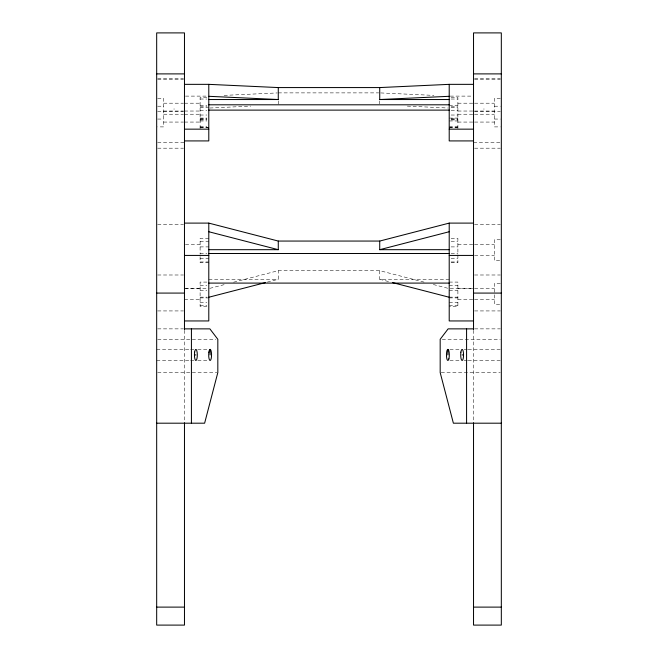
<?xml version="1.0" encoding="UTF-8"?>
<svg xmlns="http://www.w3.org/2000/svg" width="658" height="658" viewBox="0 0 658 658"><rect width="100%" height="100%" fill="white"/><g stroke="black" fill="none" stroke-linecap="round" stroke-linejoin="round"><path stroke-width="0.49" stroke-dasharray="3.29 2.47" d="M209.779 288.36L224.674 284.519M233.606 282.208L278.276 270.668L379.724 270.668L424.394 282.208M267.354 282.109L278.276 279.288L278.276 270.668M224.115 95.394L277.257 92.934M209.812 108.019L250.682 106.119M157.665 78.425L183.475 78.425M474.525 78.425L500.335 78.425M157.665 79.281L183.475 79.281M474.525 79.281L500.335 79.281M278.276 92.885L378.704 92.885M185.482 96.109L207.78 96.109M450.22 96.109L472.518 96.109M206.859 97.499L200.106 97.499L200.106 128.795M451.141 97.499L457.894 97.499L457.894 128.795M157.665 98.371L163.62 98.371L163.62 126.895L157.665 126.895M500.335 98.371L494.38 98.371L494.38 126.895L500.335 126.895M200.106 99.029L206.859 99.029M451.141 99.029L457.894 99.029M163.62 103.199L183.475 103.199M184.47 103.199L200.106 103.199M457.894 103.199L473.53 103.199M474.525 103.199L494.38 103.199M200.106 105.338L206.859 105.338M449.208 105.338L457.894 105.338M157.665 106.209L163.62 106.209M494.38 106.209L500.335 106.209M200.106 106.867L206.859 106.867M451.141 106.867L457.894 106.867M200.106 107.188L208.792 107.188M451.141 107.188L457.894 107.188M200.106 110.24L206.859 110.24M451.141 110.24L457.894 110.24M163.62 111.037L183.475 111.037M184.47 111.037L200.106 111.037M457.894 111.037L473.53 111.037M474.525 111.037L494.38 111.037M157.665 111.704L183.475 111.704M474.525 111.704L500.335 111.704M163.62 114.229L183.475 114.229M184.47 114.229L200.106 114.229M457.894 114.229L473.53 114.229M474.525 114.229L494.38 114.229M200.106 115.027L206.859 115.027M451.141 115.027L457.894 115.027M200.106 118.078L206.859 118.078M449.208 118.078L457.894 118.078M200.106 118.399L206.859 118.399M451.141 118.399L457.894 118.399M157.665 119.057L163.62 119.057M494.38 119.057L500.335 119.057M200.106 119.435L206.859 119.435M451.141 119.435L457.894 119.435M200.106 119.921L206.859 119.921M451.141 119.921L457.894 119.921M200.106 120.957L206.859 120.957M449.208 120.957L457.894 120.957M163.62 122.067L183.475 122.067M184.47 122.067L200.106 122.067M457.894 122.067L473.53 122.067M474.525 122.067L494.38 122.067M200.106 126.237L206.859 126.237M449.208 126.237L457.894 126.237M200.106 127.274L208.792 127.274M449.208 127.274L457.894 127.274M200.106 127.759L208.792 127.759M449.208 127.759L457.894 127.759M157.665 142.753L184.47 142.753M473.53 142.753L500.335 142.753M157.665 148.19L183.475 148.19M474.525 148.19L500.335 148.19M157.665 224.575L183.475 224.575M474.525 224.575L500.335 224.575M208.792 238.402L200.106 238.402L200.106 254.227M451.141 238.402L457.894 238.402L457.894 254.227M500.335 239.767L494.38 239.767L494.38 260.609L500.335 260.609M200.106 241.692L208.792 241.692M451.141 241.692L457.894 241.692M185.449 244.628L200.106 244.628M457.894 244.628L473.53 244.628M474.525 244.628L494.38 244.628M200.106 246.898L208.792 246.898M451.141 246.898L457.894 246.898M200.106 253.478L206.859 253.478M451.141 253.478L457.894 253.478M474.525 255.748L494.38 255.748M200.106 258.676L208.792 258.676M451.141 258.676L457.894 258.676M200.106 261.966L208.792 261.966M451.141 261.966L457.894 261.966M208.792 262.715L200.106 262.715L200.106 254.753M451.141 262.715L457.894 262.715L457.894 254.753M157.665 274.995L183.475 274.995M474.525 274.995L500.335 274.995M208.792 279.288L278.276 279.288M379.724 270.668L379.724 279.288L449.208 279.288M206.859 282.085L200.106 282.085L200.106 306.389L208.792 306.389M449.208 282.085L457.894 282.085L457.894 306.389L449.208 306.389M500.335 283.442L494.38 283.442L494.38 304.284L500.335 304.284M200.106 285.375L206.859 285.375M449.208 285.375L457.894 285.375M184.47 288.303L200.106 288.303M457.894 288.303L473.53 288.303M474.525 288.303L494.38 288.303M185.482 288.623L207.78 288.623M450.22 288.623L472.518 288.623M200.106 290.573L206.859 290.573M449.208 290.573L457.894 290.573M200.106 297.153L206.859 297.153M449.208 297.153L457.894 297.153M200.106 297.901L208.792 297.901M449.208 297.901L457.894 297.901M184.47 299.423L200.106 299.423M457.894 299.423L473.53 299.423M474.525 299.423L494.38 299.423M200.106 302.359L206.859 302.359M449.208 302.359L457.894 302.359M200.106 305.649L206.859 305.649M449.208 305.649L457.894 305.649M157.665 310.93L183.475 310.93M474.525 310.93L500.335 310.93M157.665 328.868L183.475 328.868M474.525 328.868L500.335 328.868M157.698 339.289L215.783 339.289M442.217 339.289L500.302 339.289M156.678 349.365L189.841 349.365M190.59 349.365L193.863 349.365M197.787 349.365L208.06 349.365M449.94 349.365L460.213 349.365M464.137 349.365L467.41 349.365M468.159 349.365L501.322 349.365M156.678 360.485L189.841 360.485M190.59 360.485L193.863 360.485M197.787 360.485L208.06 360.485M449.94 360.485L460.213 360.485M464.137 360.485L467.41 360.485M468.159 360.485L501.322 360.485M157.698 372.56L216.803 372.56M441.197 372.56L500.302 372.56M380.743 92.934L433.885 95.394M407.318 106.119L448.188 108.019M433.326 284.519L449.208 288.623M379.724 279.288L390.646 282.109M483.951 108.71L483.951 109.409M473.53 330.283L473.53 421.868M379.724 100.855L379.724 103.841M278.276 100.855L278.276 104.836M184.47 330.283L184.47 421.868M174.049 108.71L174.049 109.409"/><path stroke-width="0.99" d="M184.47 223.103L208.792 223.103L278.276 241.058L379.724 241.058L449.208 223.103L473.53 223.103M379.724 241.058L379.724 249.686L449.208 231.731M208.792 297.243L265.371 282.627M184.47 84.347L208.792 84.347L278.276 87.572L379.724 87.572L449.208 84.347L473.53 84.347M379.724 87.572L379.724 99.531L449.208 96.307M156.678 73.893L184.47 73.893M473.53 73.893L501.322 73.893M208.792 99.531L278.276 99.531L278.276 87.572M379.724 99.531L449.208 99.531M208.792 104.803L449.208 104.803M208.792 110.116L449.208 110.116M184.47 129.157L208.792 129.157M449.208 129.157L473.53 129.157M184.47 140.919L208.792 140.919L208.792 84.347M473.53 140.919L449.208 140.919L449.208 84.347M208.792 249.686L278.276 249.686L278.276 241.058M379.724 249.686L449.208 249.686M208.792 253.494L449.208 253.494M184.47 255.427L208.792 255.427M449.208 255.427L473.53 255.427M208.792 283.096L449.208 283.096M156.678 293.081L184.47 293.081M473.53 293.081L501.322 293.081M184.47 320.948L208.792 320.948L208.792 223.103M473.53 320.948L449.208 320.948L449.208 223.103M184.47 328.868L209.877 328.868L217.823 339.289L217.823 372.56L204.622 423.193L156.678 423.193M473.53 328.868L448.123 328.868L440.177 339.289L440.177 372.56L453.378 423.193L501.322 423.193M194.439 354.925L195.878 354.925M462.122 354.925L463.561 354.925M156.678 607.112L184.47 607.112M473.53 607.112L501.322 607.112M208.792 96.307L278.276 99.531M208.792 231.731L278.276 249.686M392.629 282.627L449.208 297.243M473.53 329.568L473.53 32.9L501.322 32.9L501.322 625.1L473.53 625.1L473.53 422.781M466.58 328.868L466.58 423.193M447.884 349.365L447.884 354.925M210.116 349.365L210.116 354.925M191.42 328.868L191.42 423.193M184.47 329.568L184.47 32.9L156.678 32.9L156.678 625.1L184.47 625.1L184.47 422.781M448.896 358.857A5.56 1.431 -90 0 0 448.254 349.554A5.56 1.431 -90 0 0 446.502 356.365A5.56 1.431 -90 0 0 448.896 358.857M460.888 352.145A5.56 1.431 90 0 0 462.122 360.485A5.56 1.431 90 0 0 463.364 352.145A5.56 1.431 90 0 0 460.888 352.145M194.636 352.145A5.56 1.431 90 0 0 195.878 360.485A5.56 1.431 90 0 0 197.112 352.145A5.56 1.431 90 0 0 194.636 352.145M208.874 352.145A5.56 1.431 90 0 0 210.116 360.485A5.56 1.431 90 0 0 211.358 352.145A5.56 1.431 90 0 0 208.874 352.145"/></g></svg>
